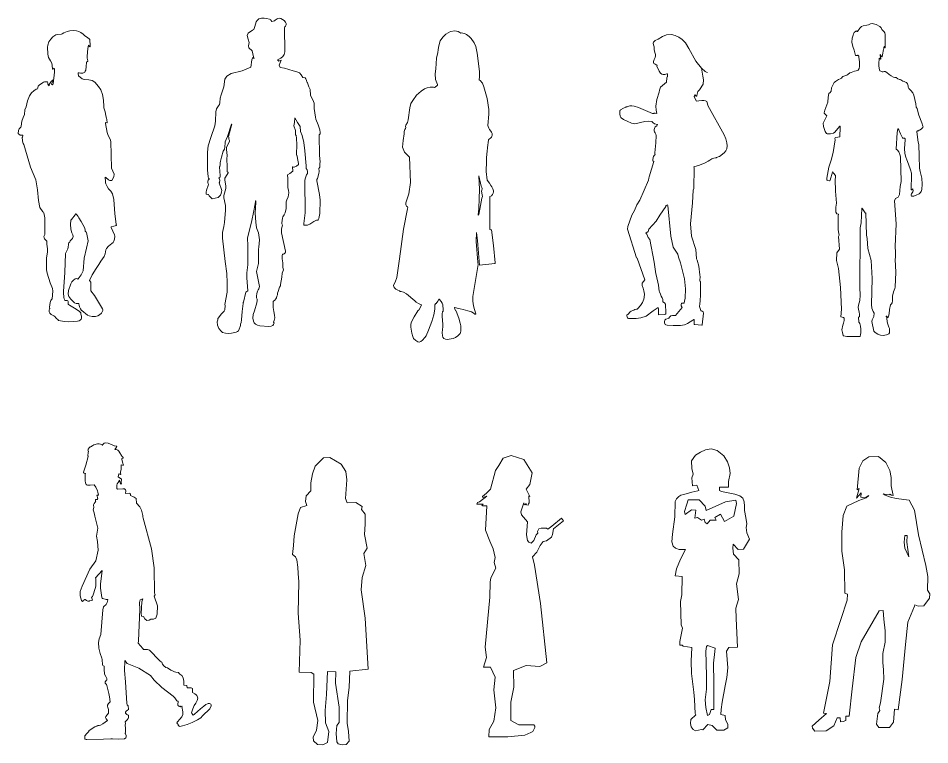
# Model space of a CAD drawing. Header units: millimetres. Extents: x -63086 to 144078, y -129912 to 13382.
# Drawn here: x -47797 to -42759, y -91039 to -87024 of the extents above; entities that cross this region are included whole.
import ezdxf

# ---------------------------------------------------------------- set-up
doc = ezdxf.new("R2010")
doc.units = ezdxf.units.MM
doc.layers.get('0').update_dxf_attribs({"lineweight": 0})
doc.layers.add('展開建具用', color=250, linetype='Continuous', lineweight=9)

# ---------------------------------------------------------------- blocks, each defined once
blk = doc.blocks.new('人物（CAD素材.com）f4c4ee97')
at = {"color": 0, "linetype": 'ByBlock', "lineweight": -2}
blk.add_lwpolyline([(-44.4, 1602.2), (-64.1, 1595.3), (-73, 1589.9), (-76.5, 1588.3), (-98.6, 1586.4), (-108.2, 1583.4), (-124.6, 1572.5), (-135.6, 1560.5), (-145.7, 1544.6), (-151.8, 1527.9), (-153.3, 1515.3), (-151.9, 1477.1), (-148.6, 1458.2), (-137.8, 1440.4), (-130.5, 1426.6), (-127.7, 1414), (-125.3, 1394.4), (-124.6, 1393.8), (-124.2, 1393.9), (-121.3, 1395.6), (-116.1, 1400.4), (-114.8, 1395.4), (-114.6, 1390.9), (-115.5, 1377), (-122.3, 1312.8), (-123.9, 1308.7), (-126.3, 1307.8), (-131, 1310.5), (-132.2, 1312.6), (-130.1, 1317.7), (-124.7, 1327.4), (-120.6, 1334.1), (-121.3, 1335.2), (-122.7, 1335.1), (-124.7, 1334.1), (-132.4, 1328.5), (-133.9, 1326.8), (-141.4, 1314.5), (-143.8, 1309), (-145.5, 1301.5), (-148.9, 1305.9), (-151.3, 1310.6), (-152.8, 1316.8), (-153.6, 1323.8), (-160.7, 1324.2), (-166.4, 1324.2), (-170.8, 1323.7), (-176.4, 1321.9), (-181.3, 1319.4), (-199.5, 1305.5), (-204.9, 1300.1), (-207.9, 1293.8), (-207.9, 1288.9), (-209.5, 1286.3), (-215.6, 1283.1), (-230, 1274.2), (-241.5, 1263.6), (-252.9, 1247.6), (-265.1, 1218.8), (-271.4, 1185.8), (-278.2, 1168.7), (-281.2, 1144), (-288.5, 1127.6), (-295.2, 1107.7), (-299.1, 1079), (-300.5, 1074.6), (-302.6, 1072.6), (-305.2, 1070.9), (-307.4, 1068.8), (-310.6, 1063.9), (-313.6, 1056.2), (-314.7, 1051.1), (-315.6, 1042.3), (-315.1, 1038.5), (-312.2, 1035), (-306.8, 1030.9), (-304.1, 1029.9), (-299.2, 1029.1), (-292, 1029), (-291, 1028.6), (-290.7, 1028), (-292.9, 1019), (-293, 1016.1), (-292, 1000), (-290, 987.6), (-288.7, 983.8), (-284.6, 977.3), (-266.6, 916), (-247.7, 852.4), (-218.7, 782.3), (-209, 727.9), (-204.2, 668.6), (-196.5, 629.5), (-180.1, 605.5), (-176.4, 604.1), (-174.3, 600.2), (-168.3, 573.1), (-169.1, 480.2), (-172.2, 474), (-173.7, 468.6), (-173.1, 462.9), (-169.8, 456.3), (-163.9, 449.4), (-158.8, 445.3), (-157.6, 443.3), (-157.2, 440), (-157.2, 426.8), (-155.7, 414.3), (-153.6, 401.9), (-154.2, 385), (-159.2, 349.2), (-159.2, 285.6), (-156.3, 267.3), (-139.6, 213.7), (-126.9, 181.9), (-124.9, 167.6), (-127.9, 124.8), (-128.4, 123.6), (-129.3, 122.8), (-130.8, 122.5), (-131.7, 121.7), (-135.5, 116.1), (-137.7, 110.4), (-138.9, 103.8), (-142.1, 78.4), (-141.1, 71.9), (-141.9, 68.9), (-143.6, 66.9), (-144.8, 63.9), (-144.3, 53.4), (-141, 45.7), (-132.8, 38.7), (-118.6, 30.7), (-113.5, 26.4), (-108.1, 19.9), (-103, 15.2), (-95.9, 10.2), (-94.6, 8.7), (-94.4, 8), (-94.3, 6.6), (-94, 5.8), (-91.1, 5.2), (-61.5, 0.4), (-38.6, -1.6), (-12, -1.2), (12, 1.2), (20.8, 3.9), (26.8, 7.3), (31.6, 11.7), (34.4, 18.2), (34.6, 28.2), (32.6, 35.4), (30.7, 40.7), (29.6, 47.3), (20.4, 57.4), (-3.7, 74.2), (-32.6, 89.6), (-38, 93.6), (-39.6, 96.3), (-39.1, 106.3), (-39.8, 110), (-42.3, 113.2), (-45.5, 115), (-51, 116.1), (-56.7, 115.4), (-57.8, 115.7), (-58.9, 116.7), (-62.2, 124.7), (-63.7, 133), (-66.3, 159.3), (-66.1, 161.4), (-64.9, 164.6), (-57.3, 271), (-55.1, 375.8), (-42.1, 401.8), (-39.1, 410.6), (-37.6, 425.2), (-36.9, 431.3), (-36.2, 433.5), (-35, 435.1), (-33.6, 435.7), (-32.7, 436.3), (-32.2, 436.9), (-31.7, 437.6), (-31.3, 438.8), (-31.2, 440.1), (-30.9, 440.8), (-27.8, 445.2), (-22.8, 450.9), (-15.1, 458.9), (-12.8, 468.5), (-14.1, 477.8), (-18.8, 490.3), (-23.3, 502), (-25.1, 512), (-26.3, 535.1), (-25, 559.6), (-24.6, 560.5), (-24, 561), (-22, 561.5), (-21.3, 561.9), (-20.5, 562.6), (-1.3, 588.3), (1.6, 594.1), (2.5, 594.5), (3.6, 593.9), (10.2, 587.2), (15.4, 580.5), (19.1, 572), (31.7, 552), (49.8, 518.6), (54.4, 506.6), (55, 498.9), (55.5, 496.3), (57.2, 495.1), (60, 494.4), (61.7, 491.8), (71.4, 444.7), (61.9, 405.8), (48.4, 349.4), (42.8, 279.1), (33, 256.7), (14.9, 234.6), (13.8, 234), (12.4, 235.1), (7.1, 236.5), (-0.1, 235.1), (-10.9, 227.9), (-18.7, 219.4), (-25.2, 207.6), (-38.3, 171.6), (-40, 151.3), (-35.6, 138.2), (-24.5, 122.7), (-5.4, 103.5), (3.9, 98.7), (17.5, 98.3), (18.9, 97.2), (21.6, 90.4), (23.9, 79.9), (25.9, 73.2), (28.8, 68.7), (34.9, 61.1), (35.3, 59.6), (66.8, 35.1), (76.6, 31.1), (93, 27.9), (110.6, 27.3), (124.4, 30.3), (134.3, 36.6), (144.3, 46), (148.9, 53.1), (151.2, 60.4), (151.9, 64.6), (150.5, 69.8), (106.8, 143.8), (86.5, 168.5), (86.5, 216.3), (77.7, 225.4), (93.5, 258.2), (114.3, 292.5), (129.3, 313.8), (141.3, 333.7), (159.3, 359.4), (165.1, 374.5), (169.4, 396.1), (171.7, 403.5), (184, 416.5), (201.2, 430.3), (208.3, 436.6), (212.8, 443.4), (216.3, 454), (218.1, 471.4), (215.6, 478.9), (198.8, 518.7), (197.7, 520.9), (197.6, 521.6), (198.3, 522.4), (199.4, 523), (213.7, 527), (228.4, 530.1), (228.4, 531.6), (227, 532.1), (226, 534), (225.7, 537.7), (218, 595.3), (212.3, 673.3), (205.3, 705.3), (195.5, 719.2), (182.8, 733.5), (176.2, 746.1), (169.5, 759.7), (166.9, 766.5), (165.9, 773.6), (164.3, 797), (168.2, 794.8), (184.1, 781.8), (191.2, 779.8), (201, 779.8), (212.4, 799.6), (213.8, 814.7), (200.4, 846.7), (196, 994.4), (192.6, 1006.9), (181.5, 1026.8), (175.4, 1043.7), (167.4, 1093.6), (166, 1099), (166.4, 1099.2), (167.1, 1099.2), (174.2, 1096.8), (174.7, 1096.8), (175.2, 1097.1), (175.4, 1097.7), (173.9, 1115.5), (172.8, 1123.9), (171.3, 1128.8), (169.1, 1138.7), (164.7, 1157.6), (157.6, 1181.4), (156.8, 1188.2), (155.8, 1222.3), (150.2, 1254.4), (140.8, 1280.2), (128.4, 1299.3), (107.6, 1323.3), (93.8, 1330.9), (74.6, 1334.7), (48.1, 1337.9), (37.2, 1341.6), (17.8, 1357.4), (16.6, 1360), (15.2, 1368.1), (15, 1374.3), (15.5, 1374.9), (20.6, 1373.9), (29.1, 1372.8), (40, 1372.4), (42.2, 1372.8), (48.4, 1375.6), (51.8, 1378.6), (55.2, 1383), (57.3, 1388.4), (60.5, 1409.2), (61.3, 1430.3), (61.9, 1432.5), (62.6, 1433.5), (67, 1436.4), (67.7, 1437.1), (68.2, 1438.1), (68.6, 1439.7), (68.1, 1448), (65.8, 1455.4), (65.4, 1457.9), (65.7, 1465.7), (67.9, 1486.2), (67.6, 1492.8), (71.7, 1519.1), (71.9, 1526.6), (78.6, 1518.8), (79.8, 1518.3), (82, 1520), (82.5, 1524.1), (82.4, 1533), (81, 1549.3), (79.5, 1557.6), (77.7, 1560.7), (67.2, 1569.6), (58.2, 1575.1), (50.6, 1580.5), (43, 1587.9), (29.7, 1596.8), (19, 1601.8), (5.9, 1605.9), (-11.2, 1607.5), (-29.6, 1605.7)], close=True, dxfattribs=at)
blk = doc.blocks.new('人物（CAD素材.com）743af6b0')
at = {"color": 0, "linetype": 'ByBlock', "lineweight": -2}
blk.add_lwpolyline([(48.1, 1697.2), (32.4, 1697.1), (18, 1693.7), (8, 1684.7), (3.2, 1677.1), (-4.2, 1651.7), (-10.3, 1634.7), (-16.8, 1630.8), (-40.7, 1614.6), (-46, 1601.7), (-40.4, 1581.6), (-34.7, 1563.6), (-39, 1543.7), (-36.3, 1533.4), (-19.5, 1516.7), (-10.5, 1484.5), (-8.4, 1475.3), (-13.4, 1479.9), (-17.6, 1475.6), (-21.2, 1466.7), (-25.8, 1427.1), (-49.1, 1416.7), (-73.9, 1406.8), (-135.3, 1392.5), (-158.1, 1376.9), (-170.6, 1361), (-175.2, 1317.2), (-190.8, 1273.7), (-195.2, 1255.8), (-198.1, 1230.1), (-199.9, 1219.9), (-204.6, 1212.7), (-215.9, 1197), (-219.7, 1180.6), (-221.2, 1127.3), (-224.9, 1103), (-248.1, 1038.6), (-262.3, 991.5), (-265.1, 957.2), (-265.8, 911.7), (-265.6, 858.5), (-262.6, 821.3), (-259.9, 812.5), (-256.5, 808.6), (-256, 807.6), (-256.3, 806.9), (-259.3, 804.7), (-261.4, 802), (-263.2, 797.7), (-264.3, 792.5), (-264.1, 788.3), (-261.4, 781.6), (-260.6, 778.5), (-261.3, 773.2), (-270.5, 747.7), (-272.8, 736.1), (-273.1, 724), (-264.2, 723.3), (-260.2, 722.2), (-257.1, 716.4), (-253.4, 711.2), (-239.5, 699.1), (-207.1, 705.8), (-204.1, 707.4), (-201.3, 712.1), (-194.8, 716.5), (-193.5, 719.2), (-191, 728.5), (-187.7, 738.1), (-186.7, 744.1), (-187.7, 751.3), (-200.6, 786.6), (-198.8, 789.1), (-198.4, 802.4), (-200.4, 811.3), (-202.5, 814), (-202, 814.5), (-199.4, 815.1), (-198.5, 815.7), (-197.6, 817.2), (-196.5, 821.4), (-196.2, 827), (-197.9, 850), (-199.5, 875.8), (-198.3, 877.8), (-196.5, 886.8), (-195.4, 897.4), (-193.7, 906.6), (-187.6, 929.4), (-178.4, 961.5), (-171.9, 973.5), (-170.9, 976), (-169.8, 982.3), (-168.6, 1012.6), (-167.4, 1014.2), (-161.6, 1027.2), (-154.3, 1043.6), (-133.1, 1112.2), (-131.6, 1112.4), (-149.6, 1044.2), (-148.6, 1039.5), (-147.1, 1029.5), (-145.9, 1025.8), (-143.8, 1022), (-143.7, 1019.8), (-144.9, 1016.6), (-155.6, 995.3), (-160.5, 983.3), (-161.3, 979.2), (-161, 972.1), (-157.2, 938), (-157.8, 932.9), (-159.3, 925.8), (-157.4, 869.8), (-156.2, 847.5), (-151.2, 846.7), (-150.9, 841.8), (-167.1, 818.7), (-169.7, 813.2), (-169.6, 802.9), (-166.2, 782.6), (-163.5, 769.7), (-163.7, 756.2), (-174.8, 717.4), (-175.4, 704.9), (-166.5, 662.9), (-165.3, 635.9), (-170.9, 567.2), (-175.8, 545.6), (-183.6, 512.6), (-182.9, 482.3), (-167.8, 352.7), (-159.1, 286.6), (-156.7, 235.5), (-157.1, 182.7), (-169.7, 114.6), (-167.5, 110.2), (-169.2, 85.8), (-172.8, 78.4), (-180.8, 70.3), (-189.4, 62.2), (-205.3, 42), (-207.9, 36.9), (-209.2, 29.5), (-211.4, 18.4), (-210.6, 1.4), (-202.9, -17.1), (-191, -32.7), (-182.7, -39.2), (-166.3, -44.1), (-151.2, -46.2), (-132.3, -44.3), (-106.8, -38), (-99, -34.6), (-94.9, -31.1), (-92, -26.3), (-83.4, -1.7), (-82.6, 6.7), (-79.9, 15.4), (-77.6, 30.5), (-74.6, 76), (-69.4, 120.4), (-69.1, 125.6), (-67.1, 128.3), (-54.3, 182.4), (-42.5, 190.4), (-48.5, 261.4), (-47.6, 290.2), (-42.7, 333.4), (-42.3, 439.6), (-44.8, 483.9), (-23.3, 570.8), (-10, 632.1), (-4.5, 661.6), (-1, 684.7), (0, 687.7), (0.6, 688), (1.5, 686.8), (1.9, 678.9), (-0.6, 648.4), (-2, 620.5), (1.2, 569.2), (5, 537.9), (9.2, 529.4), (15.7, 510.3), (21, 472.1), (18.9, 431.4), (15.6, 420.1), (16.2, 363), (15.3, 340.8), (9.8, 318.7), (5.6, 297.9), (22.3, 214.7), (17.5, 200.6), (13.9, 195.4), (10.1, 188.1), (6.8, 176.5), (5, 161.8), (5.9, 152.1), (8.3, 144.1), (9.5, 136.7), (7.7, 124.8), (-6.2, 79), (-13.9, 59.3), (-14.2, 38.4), (-10.8, 21.8), (-6.9, 13.8), (0.4, 6), (10.7, 0.4), (24.4, -3.1), (72.8, -7.1), (87, -5.5), (94.6, -1.1), (99.3, 5), (102.3, 12.1), (99.5, 17), (103.7, 26.8), (105.7, 41.1), (105, 56.7), (101.3, 76.1), (97.8, 97.9), (96.7, 113.7), (97.3, 129.3), (98.1, 131.4), (99.5, 133.1), (107.1, 139.3), (112, 145.6), (114.9, 151.7), (118.2, 160), (121, 168.2), (121.6, 171.5), (121.9, 177.9), (124.4, 186.6), (132.7, 210.7), (136.9, 218.1), (137.3, 220.6), (136.9, 225.7), (145.2, 266), (146.9, 288.6), (154.2, 306.1), (150.8, 319.3), (150.1, 345.7), (147.5, 367.6), (146.2, 378.2), (147.2, 387.2), (149.4, 390.9), (151.3, 392.2), (154, 392.9), (157.2, 394.2), (160.4, 396.5), (162.8, 399.1), (164.2, 401.7), (164.9, 403.9), (165.6, 410), (142.5, 510.6), (144.2, 533.3), (149, 552.9), (147.5, 557.4), (144.8, 561.4), (144.8, 566.8), (148.6, 592.2), (151.2, 599.1), (158.2, 610.2), (163.2, 622), (168.9, 644.8), (169.3, 681.8), (172.4, 693.4), (179.7, 710.8), (183.1, 732.4), (181.7, 747), (179.1, 760.5), (178.1, 771.2), (178.7, 793.3), (178.5, 812.1), (176.9, 831.1), (189.7, 839.2), (205.6, 851.8), (204.1, 875.3), (205.1, 875.7), (209.9, 874.3), (214, 874.6), (226.1, 880), (236.5, 888.6), (237.3, 891.4), (237.4, 894.4), (231.4, 922.5), (229.5, 934.2), (227.9, 939.6), (226.8, 940.9), (226.6, 946.2), (227.8, 998), (225.7, 1034.6), (223.7, 1049), (220.5, 1053.3), (221.6, 1058.2), (220.7, 1076), (211.8, 1102.4), (216, 1121.3), (217.3, 1146.3), (231, 1121), (246, 1099.3), (248.9, 1071.2), (257.8, 1048.1), (266.3, 1009.6), (272.4, 964.5), (279.3, 881.5), (279.7, 872), (280.6, 867.1), (285.5, 859.7), (287.2, 849.9), (287.5, 839.6), (282.4, 831), (273.4, 809.8), (272.3, 800), (273.7, 620.6), (266, 561.8), (267.2, 552.6), (286.7, 553.9), (290.7, 554.9), (299.7, 559.4), (322.6, 573.2), (337.1, 581), (337.7, 581.2), (338.2, 581.1), (340.2, 580.5), (341.5, 580.5), (344.2, 581.5), (346.8, 583.5), (348.5, 585.9), (350.1, 589.3), (355.9, 617.8), (357, 691.4), (354, 723.5), (338.2, 798.6), (338.1, 803.6), (338.8, 805.6), (343.1, 811.5), (349.4, 838.9), (350.8, 850.1), (350.8, 855), (349.9, 863), (350.2, 866.4), (354.4, 873.4), (355.1, 875.9), (355, 877.7), (354.4, 880.1), (354.4, 885), (355.9, 894.1), (357.5, 904.1), (353.5, 938), (351.8, 1052.3), (356.3, 1058.2), (357.4, 1065.5), (355, 1080.2), (345.9, 1107.5), (332.9, 1139.4), (330.5, 1149.8), (323.5, 1198.6), (323.8, 1226.9), (319.8, 1237.7), (303.8, 1272.1), (301, 1303.5), (293.7, 1318.1), (286.3, 1340.8), (286.1, 1341.1), (285.4, 1341.2), (285.2, 1341.5), (283.7, 1345.5), (281.8, 1352.9), (278.2, 1361.5), (274.5, 1367.2), (261.8, 1369.5), (251.9, 1384.6), (242.1, 1395.3), (238.6, 1397.5), (227.2, 1400.2), (207.4, 1406.1), (159.1, 1421.3), (136.4, 1424.8), (133.7, 1429), (129.8, 1437.7), (141.6, 1464.6), (129.1, 1459.9), (121.5, 1466.6), (139.7, 1476.5), (150.3, 1485.5), (158.3, 1497.1), (161.9, 1510.9), (160.4, 1645.5), (161.7, 1649.6), (165.7, 1652.7), (168.6, 1660.6), (168.7, 1667.8), (165.7, 1675.2), (157.9, 1684.1), (138.8, 1695.4), (131, 1696.8), (123.4, 1696), (118.8, 1694.3), (109.2, 1685.7), (104.8, 1682.6), (97.4, 1680.2), (89.4, 1679.1), (84.8, 1686.4), (82.4, 1691), (77.4, 1691.6), (60.9, 1695.6)], close=True, dxfattribs=at)
blk = doc.blocks.new('人物（CAD素材.com）6d6271b5')
at = {"color": 0, "linetype": 'ByBlock', "lineweight": -2}
blk.add_lwpolyline([(42.9, 1687.7), (36.8, 1691.5), (26.9, 1697.2), (9.2, 1700.7), (-15.1, 1696.5), (-41.2, 1681.7), (-57.3, 1664.8), (-71.2, 1644.5), (-78.2, 1624.8), (-81.5, 1608.8), (-82.3, 1595), (-85.7, 1581.1), (-91.5, 1549.4), (-96.2, 1490.5), (-99.5, 1461.8), (-97, 1431.4), (-87.3, 1403.6), (-87.2, 1400.5), (-88.3, 1398.6), (-99.8, 1388.4), (-103.1, 1386.8), (-105.9, 1386.8), (-109.4, 1388.5), (-114.4, 1389.4), (-126.9, 1388.1), (-144.8, 1384.7), (-159.6, 1379.9), (-177.5, 1367.5), (-202.5, 1343.9), (-223.8, 1315.7), (-233.5, 1298.3), (-240.1, 1274.4), (-249, 1208.7), (-253.2, 1193.7), (-261, 1178.3), (-262.8, 1172.2), (-262.6, 1165.8), (-264.4, 1160.9), (-267.7, 1154.5), (-270.3, 1144.5), (-271.4, 1131.2), (-277, 1093.1), (-281.1, 1057.9), (-268.7, 1029.1), (-241.7, 1001), (-235.6, 862.2), (-245.8, 798.4), (-262.5, 750.1), (-262.4, 739.1), (-258.3, 730.8), (-253.5, 726.7), (-251.6, 723.5), (-252.2, 715.8), (-274.1, 603.3), (-296.1, 440.7), (-311.8, 337), (-320.3, 310.6), (-328.6, 297.8), (-329.8, 292.1), (-326.6, 281.5), (-317.9, 272.3), (-306.5, 266.2), (-297.3, 263.4), (-294.6, 260.6), (-293.3, 259.8), (-287.6, 258.8), (-274.5, 255.2), (-259, 246.5), (-212.7, 206.9), (-204.8, 200.3), (-192.5, 193.4), (-177, 186.3), (-176.3, 185.9), (-175.9, 185.4), (-175.8, 184.7), (-176, 184.1), (-190.8, 157), (-191.9, 155.8), (-194.4, 154.3), (-195.3, 153.3), (-216.7, 118.6), (-231.3, 91.1), (-234.7, 79), (-234.2, 62.5), (-229.4, 28.5), (-223.9, 10.1), (-218.7, 0.4), (-207.3, -12), (-195.9, -19.3), (-188.1, -19.9), (-179.6, -16.7), (-169.3, -8.9), (-156.5, 4.2), (-150.4, 15), (-136.5, 45.9), (-117.7, 93.6), (-107.1, 129.5), (-101.5, 162.6), (-101.1, 174.9), (-102.2, 181), (-101.6, 186.1), (-98.6, 190.8), (-95.7, 192.6), (-94.4, 193.7), (-85.3, 205.5), (-77, 218.4), (-76.9, 216.9), (-67.3, 203.3), (-60.7, 194.7), (-59.4, 191.7), (-58.2, 185.2), (-55.4, 158.4), (-55.7, 151.3), (-58.4, 146.1), (-60.4, 136.4), (-60.2, 121.5), (-57.1, 79.6), (-57.4, 65.4), (-60, 47.2), (-60.5, 33), (-58.7, 14.7), (-56.7, 6.7), (-51.6, -0.7), (-43.5, -5), (-32.8, -6.2), (0, 0), (12.6, 4.7), (26, 14.5), (38.2, 27.2), (40.5, 33), (41.8, 40.8), (42.9, 64.9), (42.5, 66.9), (41.6, 68.7), (39.3, 83.7), (31.6, 111.8), (16.3, 151.4), (14.4, 154.2), (13.2, 155.1), (9, 163.1), (6.7, 169.2), (6.4, 171.3), (6.5, 171.6), (6.9, 171.8), (8.1, 171.7), (15.8, 168.9), (26.8, 165.5), (38, 162.7), (54.5, 159), (80.4, 152.4), (101, 146.2), (110, 141.6), (120.1, 134.9), (121.7, 134.5), (123.4, 134.5), (124.2, 135.3), (124.2, 136.6), (116.9, 160.6), (112.7, 179.9), (108.6, 205.1), (108.8, 232.4), (137.3, 409.5), (136.9, 421.2), (126.2, 535.4), (129.3, 584.9), (135, 541), (140.6, 470.5), (144.4, 405.8), (229.4, 414.5), (231.5, 415.9), (232.1, 417.1), (222.6, 513.3), (211.5, 599.6), (210.9, 600.5), (209.9, 600.9), (208.7, 600.6), (207.5, 600.5), (205, 601.2), (203.3, 602.5), (202.3, 604.6), (202.1, 607.3), (202.5, 785.2), (211.7, 788.6), (217.9, 795), (221.6, 802), (223.3, 810.5), (222.8, 815.5), (221.3, 821.2), (218.9, 827.2), (214.1, 837), (208.8, 846.1), (199.8, 858.9), (188.4, 874.4), (183, 922.8), (183.1, 979), (184.7, 1005.6), (186, 1010.8), (186, 1020), (186.9, 1032.9), (189.6, 1055.5), (194.3, 1095.4), (195.8, 1099), (198.7, 1101.6), (208, 1108.3), (211.2, 1112), (213.7, 1117), (214.9, 1123), (214.4, 1133), (212.2, 1139.7), (208.7, 1145.3), (200.8, 1154.7), (196.5, 1162), (193.3, 1170.6), (192.1, 1177.2), (197.3, 1239.6), (197.7, 1252.1), (196.9, 1265.7), (187.1, 1325.9), (169.7, 1391.2), (161, 1410.3), (149.2, 1425.7), (144.3, 1428.7), (145.8, 1445.6), (144.6, 1475.1), (133.3, 1576.5), (125.6, 1612.7), (115.1, 1634), (98.4, 1657.7), (87.4, 1669.3), (73.4, 1680.3), (62.7, 1685.7), (52.6, 1688), (46.9, 1688.2)], close=True, dxfattribs=at)
blk.add_lwpolyline([(141.9, 897.8), (144.6, 823), (144.3, 774), (141.5, 717.7), (140.3, 698.9), (138.5, 682.7), (138.9, 681.3), (139.3, 681.5), (140.7, 685.8), (149.9, 735), (158.5, 774.5), (161, 783.7), (160.9, 793.9), (157.2, 814.8), (157.5, 819.8), (160, 826.7), (160.3, 828.9), (158, 834), (154.8, 841.3), (141.9, 897.8)], dxfattribs=at)
blk = doc.blocks.new('人物（CAD素材.com）14c26d07')
at = {"color": 0, "linetype": 'ByBlock', "lineweight": -2}
blk.add_lwpolyline([(-58.1, 1554.3), (-60.8, 1552.6), (-61.5, 1546.4), (-59.3, 1536.5), (-56.9, 1526.2), (-56.5, 1517.2), (-55.4, 1508.7), (-49.8, 1488.8), (-48.8, 1483), (-49.3, 1475.5), (-51.5, 1466.2), (-55.6, 1455.4), (-60.3, 1445.2), (-60.7, 1439.4), (-57.9, 1434.6), (-51.6, 1429.7), (-41.8, 1425.3), (-40.3, 1422.2), (-41.7, 1418.3), (-28.1, 1390.6), (-20.7, 1380.9), (-13.6, 1374.8), (-5.9, 1373.1), (3.5, 1373.4), (14.3, 1376.5), (16.7, 1377.5), (17.5, 1359.9), (16.3, 1360), (13.1, 1355.1), (11.4, 1329.8), (-21.8, 1302.2), (-26.5, 1286.3), (-28, 1274.8), (-41.4, 1235.6), (-47.2, 1197.3), (-45, 1175.8), (-40.8, 1157.4), (-40.6, 1156.8), (-40.8, 1156.8), (-50, 1158.6), (-53.1, 1159.1), (-55.6, 1158.8), (-58.2, 1157.1), (-59.6, 1156.6), (-61.8, 1156.7), (-64.6, 1157.6), (-142.3, 1190.5), (-166, 1198.2), (-179.2, 1200.5), (-190.8, 1199.7), (-201.1, 1195.6), (-205.7, 1194.2), (-211.6, 1193.8), (-213.7, 1193.1), (-226.5, 1186.7), (-242.6, 1177.2), (-244.5, 1174.9), (-246, 1172), (-246.8, 1168.2), (-245.8, 1156.4), (-243.4, 1143.6), (-240.8, 1135.3), (-238.3, 1132.8), (-226.4, 1125), (-205.4, 1114.3), (-181.9, 1104.4), (-163.2, 1099.6), (-107.3, 1113.4), (-87.2, 1114.8), (-69.3, 1114), (-67.5, 1112.6), (-66.6, 1110.7), (-63.9, 1107.7), (-54.6, 1100.7), (-38.2, 1095.9), (-38.3, 1095.7), (-38.4, 1095.7), (-38.9, 1095.6), (-39.4, 1095.2), (-40, 1094.3), (-40.3, 1093.2), (-40.6, 1090.1), (-51.4, 1084.6), (-54.9, 1075.2), (-56.2, 1068.9), (-56, 1062.1), (-54.6, 1056.6), (-51.4, 1050), (-47.3, 1042.4), (-46, 1035.1), (-46.4, 996.1), (-52.2, 939.2), (-52, 934.6), (-50.5, 929.6), (-50.8, 928.4), (-54.2, 927.5), (-56.7, 925), (-59.4, 919.6), (-61.1, 914.4), (-64.5, 900.6), (-64.4, 898.2), (-63.3, 896.4), (-57.4, 892.5), (-57.3, 891.8), (-83.9, 807.1), (-84.8, 799.7), (-87.5, 789.2), (-135.3, 678), (-152.8, 652.3), (-165.2, 621.5), (-180.5, 596), (-202.5, 533.6), (-203.5, 518.2), (-153.6, 360.6), (-150.9, 357.5), (-107.1, 238.9), (-123, 220.5), (-123.3, 206.6), (-116.7, 191.9), (-113.7, 177.6), (-109.9, 158.1), (-109.8, 154.1), (-111.8, 148.5), (-112.4, 140.1), (-113.2, 132), (-121.3, 112), (-130.9, 95.8), (-146.1, 79), (-149.9, 76.4), (-154, 75.2), (-162.2, 73.9), (-169.3, 71.3), (-173.8, 68.5), (-182.5, 65.5), (-189.4, 61.7), (-193.3, 58.2), (-193.6, 57.5), (-193.8, 55.9), (-194.2, 54.9), (-194.6, 54.3), (-202.1, 47), (-206.1, 44.7), (-206.5, 43.8), (-206.7, 39.7), (-205.6, 33), (-203.5, 28.1), (-201.5, 26.2), (-198.5, 24.9), (-193.1, 24), (-154.9, 25), (-129.6, 28.9), (-100.8, 37.3), (-62.5, 66.2), (-34.3, 85.1), (-32.7, 78.2), (-32.6, 44.5), (2.6, 46.4), (5.6, 47.7), (7.9, 51), (9.1, 56.5), (6.3, 104.2), (1.3, 111.7), (-7.5, 115.7), (-8.2, 118.6), (-8.7, 130.3), (-12.5, 138.4), (-18, 147.5), (-22, 159.4), (-26.3, 171.2), (-29.2, 175.4), (-32.6, 208.8), (-45.4, 265.6), (-47.4, 270.9), (-55.7, 335.8), (-79.8, 461.5), (-88.7, 472.1), (-95.9, 490.2), (-101.5, 496.8), (-89.9, 504.6), (-86.5, 517.6), (-66.3, 539.9), (-45.7, 561.6), (-24.9, 595.8), (8.6, 643.7), (9.1, 645.3), (8.8, 646.9), (9.5, 648.7), (12.9, 651.2), (16.8, 652.4), (18.1, 651.8), (19.3, 648.7), (36.7, 478.9), (48.1, 417.8), (74.2, 379.7), (78.9, 363.3), (89.8, 331.6), (107, 258.7), (111.7, 244.1), (117.7, 188.1), (115.3, 136.9), (112, 119.9), (108.7, 111.7), (107.8, 109.7), (104, 109.4), (97.4, 109.4), (94.4, 107.2), (92.4, 102.3), (93.3, 94.2), (99, 85), (62.1, 40.4), (44.5, 41.7), (35.5, 38.9), (27.8, 32), (25.4, 26.8), (21.4, 24.6), (9.1, 20), (2.9, 14.3), (0.1, 8), (0, 0), (4, -7.9), (7.7, -10.8), (15.7, -13.1), (49.6, -14.8), (90.2, -14.1), (112.1, -11.1), (127.1, -4.1), (157.8, 15.9), (163.8, 19), (165.1, 18.6), (165.5, 17.3), (165.4, -7.1), (167.3, -8.6), (207.4, -12.7), (209.9, -9.9), (216, 53.8), (214, 61.8), (208.8, 65), (202.9, 66.5), (201.1, 69), (194.3, 91.3), (194.3, 94), (195.1, 95.9), (195.7, 100.1), (197.1, 128.3), (199, 149.5), (199.2, 228.9), (198.9, 229.8), (198.1, 230.4), (197.4, 230.5), (196.9, 230.9), (196.6, 236.3), (197.4, 254.9), (196.7, 266.1), (189.9, 313.6), (181.4, 347), (178.2, 354.3), (177.3, 355.1), (177.1, 356), (174.6, 406.5), (151, 479), (144.5, 547.4), (155.6, 662.8), (159.1, 734.4), (163.9, 743.1), (164.2, 856.8), (163.6, 862.9), (194.4, 871.7), (225.5, 884.7), (242.1, 893.2), (250.9, 899.4), (262.5, 906.1), (273.3, 910.3), (282.9, 911.6), (286.2, 912.2), (287.1, 912.7), (287.4, 913.6), (289.5, 914.8), (297.9, 917.2), (305.1, 920.4), (331.1, 940.5), (339.7, 951.1), (345, 963), (346.8, 978.6), (345.1, 995.9), (339.2, 1018.3), (331.3, 1038.9), (241.3, 1200.8), (237.1, 1218.1), (234.4, 1223.7), (227.9, 1226.8), (218.8, 1228.7), (207.3, 1229.5), (191.4, 1227.7), (179.5, 1225.8), (175.9, 1227.2), (165, 1250.7), (170.2, 1260.6), (175.8, 1253.8), (178.3, 1252.5), (179.4, 1253.6), (179.9, 1257.1), (184.2, 1279), (194.4, 1288.6), (214.3, 1320.2), (216.9, 1342.9), (212, 1363.3), (205.8, 1407.5), (173.2, 1447), (135.9, 1517.1), (117.6, 1547.5), (98.9, 1567.4), (81, 1580.1), (60.3, 1588.5), (39.2, 1593.7), (12.4, 1592.5), (-10.8, 1583.6), (-34.9, 1568.7), (-51, 1560.8)], close=True, dxfattribs=at)
blk.add_lwpolyline([(205.8, 1407.5), (225.7, 1389.2), (232.8, 1385.7), (237.9, 1383.7)], dxfattribs=at)
blk = doc.blocks.new('人物（CAD素材.com）b579d35b')
at = {"color": 0, "linetype": 'ByBlock', "lineweight": -2}
blk.add_lwpolyline([(-21.6, 1639.4), (-22.6, 1641.2), (-26.9, 1639.9), (-36.7, 1631.4), (-40.6, 1624.6), (-41.8, 1617.9), (-44.4, 1611.4), (-48.2, 1600), (-48.8, 1579), (-44.1, 1554.2), (-36.6, 1534.2), (-32.5, 1519.3), (-29.7, 1503.9), (-19.5, 1504.1), (-17.9, 1504.5), (-17.2, 1505.4), (-17.3, 1506.6), (-17.4, 1507.1), (-17.4, 1507.3), (-17.3, 1507.5), (-17.3, 1507.6), (-17.2, 1507.7), (-17.1, 1507.7), (-17, 1507.7), (-16.9, 1507.7), (-16.1, 1507.1), (-11.2, 1501), (-10.1, 1498.6), (-10.1, 1498.2), (-10.1, 1497.8), (-10.4, 1496.5), (-10.3, 1495.8), (-6.6, 1469.4), (-6.9, 1444.7), (-9.3, 1433.4), (-15, 1423.2), (-19, 1421.2), (-26.2, 1420.2), (-35.4, 1417.6), (-53.9, 1410.1), (-60.9, 1408.3), (-72.7, 1399.3), (-76.7, 1396.3), (-83.6, 1393.8), (-88.8, 1392.8), (-93.5, 1391.1), (-99.2, 1388), (-103.6, 1384.6), (-104.8, 1382.7), (-105.2, 1380.7), (-107.2, 1379.1), (-115, 1375.6), (-122.9, 1372.2), (-129, 1368.8), (-139.2, 1361.7), (-147.1, 1355.9), (-149.9, 1351.6), (-152.4, 1344.9), (-159, 1334), (-161.5, 1326.5), (-164.8, 1306.8), (-169.7, 1301.2), (-177.5, 1294.7), (-179.9, 1275), (-183.1, 1246), (-199.2, 1203.2), (-202.3, 1188.2), (-201.9, 1185.8), (-200.7, 1183.6), (-196, 1178.8), (-188.2, 1171.4), (-207.3, 1130.9), (-205.9, 1113.2), (-196.5, 1084.6), (-190.1, 1074.5), (-186, 1071.4), (-168.3, 1071.6), (-151, 1075.3), (-143.2, 1081.1), (-118.7, 1112.9), (-117.4, 1113.8), (-116.5, 1114.2), (-115.8, 1114.1), (-115.2, 1113.8), (-114.7, 1113.2), (-113.9, 1108), (-115.7, 1056.1), (-116.3, 1055.5), (-138.2, 1051.5), (-141.7, 1049.7), (-143, 1046.3), (-142.6, 1039.5), (-153.2, 969.1), (-163.7, 927.1), (-175.9, 888.2), (-188.3, 826.1), (-188.2, 816.7), (-186.8, 815), (-182.2, 813.1), (-173.9, 811.7), (-171.8, 812.3), (-169.9, 815.6), (-155.9, 860.4), (-155, 861.6), (-151.5, 854.7), (-140.6, 840.8), (-139.5, 837.8), (-140.1, 832.2), (-141.9, 818.5), (-140.2, 754.4), (-134.5, 688.8), (-138.4, 667.3), (-137.3, 638.5), (-132.3, 630.2), (-123.3, 627.4), (-125, 618.7), (-126, 565.3), (-124.9, 540.4), (-121.4, 520.9), (-119.4, 512.2), (-122.7, 505.2), (-118.5, 434), (-132.1, 413.8), (-134.3, 371.8), (-123.7, 327.7), (-112.2, 221.8), (-107.3, 101.9), (-110.6, 60.6), (-94.9, 56.1), (-92.3, 53.7), (-92.3, 40.1), (-95.3, 25), (-100.1, 13.9), (-104.5, -11.1), (-102.1, -25.7), (-97.6, -42.3), (-96.5, -43.9), (-78, -47.9), (-65.8, -49.2), (-3, -48.3), (-0.9, -37.8), (0.7, -27.6), (0.9, -8.3), (-0.9, 8.3), (-5.1, 24.1), (-9.2, 28.4), (-10.6, 31.6), (-12.1, 57.7), (-11.7, 58.8), (-11, 59.5), (-9.6, 59.8), (-8.3, 60.6), (-7.8, 61.8), (-7.8, 74.7), (-9.4, 86.3), (-13.4, 102), (-14.4, 111.6), (-12.5, 125.3), (-5.6, 150.5), (-2.8, 180), (-4.1, 196.8), (-5.1, 205), (-4.2, 553.1), (1.6, 579.9), (6.5, 661.7), (6.8, 661.4), (9.4, 657.7), (24.1, 635.5), (26.5, 634.1), (28.6, 634.8), (32.3, 512.5), (35.6, 493.6), (39.6, 438.5), (57.2, 371.9), (62.7, 271.6), (59.8, 128.6), (61.2, 107.4), (67.6, 89.7), (74.2, 81.5), (71.9, 61.6), (61.8, 43.5), (60.9, 34.3), (72.7, -18.2), (75.4, -23.5), (77.6, -24.1), (84.2, -30.7), (94.8, -36), (109.5, -40.3), (123.9, -42.6), (142.7, -39.8), (155.3, -33.7), (158.2, -27.4), (157.8, -5), (155.5, 4.1), (147.6, 24.5), (145.7, 34.2), (144.6, 51.7), (143.4, 58.3), (141.6, 59.8), (140.3, 62.7), (140.4, 64), (142.2, 63.8), (145, 60.4), (145.9, 57.3), (147.4, 56.3), (149.8, 56.8), (151.5, 58.8), (153.6, 64.3), (156, 76), (158.3, 101.1), (164.2, 127.3), (170.1, 132.6), (172.4, 137), (174.5, 147.9), (175.4, 174.5), (180.6, 198.3), (188.9, 217.2), (190.3, 223.7), (193.2, 307.7), (189.5, 377.2), (191.2, 390), (192.1, 400.1), (190.8, 418), (189.8, 449.1), (194.8, 575.1), (186.4, 701.1), (191.8, 714.3), (206.7, 720.9), (213.8, 737.4), (217.8, 780.2), (222.6, 808.8), (218.7, 945), (215.6, 957.7), (209.5, 972.4), (203.2, 981.7), (195.6, 986.3), (201.1, 1078.4), (204.5, 1099.1), (206.7, 1098.8), (210, 1094.5), (219.4, 1072.6), (230, 1050.4), (231.2, 1049.2), (233.1, 1048.4), (241.4, 1047.4), (243.6, 1046), (244.4, 1044.1), (244.7, 1039.4), (241.8, 990.4), (243.5, 962.6), (249.1, 942.1), (255, 928.6), (263.2, 903.4), (275.5, 872.9), (279.4, 854.9), (280.3, 839.2), (277.8, 768.8), (278.2, 764.8), (279.8, 763), (282.8, 763.1), (284.7, 764.1), (285.9, 765.1), (287.3, 767.4), (287.6, 767.6), (287.9, 767.4), (288.2, 767), (288.8, 756.6), (287.9, 751.3), (284.4, 746.2), (279.7, 739.7), (277.5, 735), (277.5, 731.4), (279.5, 728.1), (282.4, 726.6), (287.2, 726.5), (293.4, 727.7), (306.7, 732.8), (322.3, 740.9), (325.9, 743.8), (329.6, 748.1), (333.1, 753.9), (336.8, 763.7), (339.5, 794.2), (338.1, 826.2), (328.3, 864.2), (324.3, 882.5), (322.3, 948), (320.6, 1012.2), (316.8, 1026), (309.8, 1082.2), (310, 1085.2), (310.9, 1086.9), (312.2, 1087.8), (316.7, 1088.4), (319.4, 1089.3), (323.1, 1091.3), (328.1, 1094.7), (334.6, 1099.6), (342.2, 1106.7), (343.7, 1110.1), (343.4, 1114.5), (336.5, 1132.2), (319.8, 1175.1), (317.8, 1187.7), (310.8, 1211.1), (306.6, 1218.8), (303.2, 1237.9), (293.8, 1285.3), (288.2, 1298.9), (277.2, 1312), (265.7, 1322.7), (263.1, 1326.3), (262.1, 1330.5), (261.9, 1335.7), (260.3, 1343.7), (257.9, 1348.9), (252.5, 1355.3), (247.7, 1358.2), (239.1, 1360.7), (231.4, 1363.6), (227, 1366), (221.5, 1369.4), (217.3, 1371.3), (214.1, 1371.8), (205.1, 1376.6), (194.8, 1382.8), (188.4, 1383.5), (180.9, 1384.5), (167.9, 1392.6), (156, 1400.1), (143.2, 1410.6), (134.5, 1416.4), (128.8, 1416.6), (123, 1415), (118.1, 1415.1), (107.2, 1419.7), (105.7, 1420.8), (103.7, 1423.5), (102.8, 1426.4), (98.9, 1445.2), (99, 1459.2), (102.2, 1487.9), (103.1, 1489.8), (105.3, 1488.5), (109, 1485.1), (110.5, 1486.2), (110.5, 1487.2), (108.1, 1494.7), (107.3, 1502.4), (107.4, 1510), (112.4, 1500.9), (115.1, 1497.8), (116.1, 1497.4), (117, 1497.8), (117.6, 1499.1), (119.8, 1508), (125.9, 1537.1), (126.5, 1542.1), (127.5, 1550), (129.1, 1554), (129.5, 1554.3), (130, 1553.9), (132.3, 1548.1), (132.9, 1547.7), (133.4, 1547.9), (133.9, 1548.7), (134.3, 1549.9), (134.6, 1552), (135.3, 1620.9), (132.9, 1629.7), (128.5, 1636.2), (123.2, 1641.4), (116.6, 1648.5), (112.9, 1657), (104.3, 1665.6), (85.7, 1675.9), (62.8, 1681.2), (53.5, 1679.5), (43.2, 1674.1), (33.4, 1672.2), (13.5, 1669.5), (3.9, 1665.5), (-5.7, 1656.5), (-18.1, 1638.3), (-19.6, 1637.6), (-21.1, 1637.6)], close=True, dxfattribs=at)
blk = doc.blocks.new('人物（CAD素材.com）c017e391')
at = {"color": 0, "linetype": 'ByBlock', "lineweight": -2}
blk.add_lwpolyline([(-105.4, 1623.9), (-105.6, 1625.3), (-107.5, 1626.6), (-114.9, 1630.2), (-122.2, 1632), (-131.4, 1632), (-138.9, 1629.8), (-143.1, 1627.4), (-151.7, 1625.8), (-158.4, 1622.8), (-160.9, 1621.1), (-164.6, 1616.3), (-168.7, 1615.8), (-171.7, 1614.7), (-175, 1612.5), (-179.1, 1608.1), (-181.9, 1604.4), (-183.1, 1601.9), (-184.4, 1597.3), (-184.5, 1593), (-184, 1592), (-183.3, 1591.7), (-182.6, 1591.6), (-182.1, 1590.7), (-182.7, 1582.2), (-185.6, 1567.3), (-185.6, 1565.7), (-185.2, 1564.3), (-184.4, 1563.4), (-184, 1562.8), (-184, 1561.4), (-196, 1513.7), (-208.9, 1475), (-208.8, 1472.7), (-208.2, 1471.2), (-206.8, 1469.8), (-202.2, 1468), (-198.5, 1467.2), (-199.8, 1462.5), (-200.3, 1461.6), (-200.9, 1453.1), (-199.5, 1427.3), (-198, 1415.7), (-194.5, 1406.7), (-192.2, 1404.6), (-188.1, 1403.6), (-172.2, 1403.4), (-150.3, 1404.1), (-141.2, 1391.3), (-132.3, 1371.6), (-129.4, 1365), (-126.3, 1347), (-135.7, 1346.9), (-129.4, 1329.8), (-131.1, 1328.6), (-132.4, 1325.5), (-133.8, 1324.6), (-140.5, 1323.5), (-142.7, 1321.5), (-143.4, 1318.5), (-142.8, 1315.7), (-142.2, 1314.8), (-141.4, 1314.5), (-141.2, 1314.2), (-145.1, 1308.6), (-150.9, 1301.8), (-152.8, 1297.8), (-153.3, 1293.5), (-151.7, 1279.4), (-156.5, 1266.7), (-151, 1250.5), (-146.4, 1230.9), (-129.7, 1165.8), (-137.6, 1121.4), (-132.2, 1091.9), (-128.6, 1043.9), (-140.6, 983.9), (-174.5, 939), (-216.9, 845.4), (-228.3, 815.1), (-227.5, 791.4), (-220.9, 765), (-215.8, 759.4), (-211.8, 764.2), (-208.7, 766.8), (-208.1, 766.9), (-202, 770.8), (-199.6, 770.4), (-192.4, 765.6), (-186.2, 762.7), (-182.5, 761.9), (-179.2, 761.9), (-177.6, 762.2), (-176.3, 762.8), (-174, 764.4), (-167.8, 765.9), (-159.2, 766.8), (-165.5, 783.4), (-162.1, 785), (-159.6, 787.7), (-158.2, 791.1), (-142.4, 837.7), (-140.9, 847.5), (-140.3, 885.9), (-142.2, 891.4), (-106.9, 930.8), (-106.2, 930.9), (-106.1, 929.2), (-114.8, 856.9), (-115.8, 833), (-107.7, 782.3), (-106.2, 779.1), (-104, 777.4), (-96.8, 774.6), (-90.3, 772.8), (-83.7, 771.9), (-76.4, 771.7), (-74.9, 771.2), (-74.3, 770.3), (-74.4, 769.4), (-78.4, 755.1), (-81.4, 747.1), (-83.7, 743.4), (-86.9, 740.1), (-94, 735.7), (-98.1, 730), (-101.6, 714.4), (-113.3, 578), (-122.7, 553.2), (-127.2, 532.9), (-124.3, 501.8), (-117.6, 471.7), (-108.8, 447.3), (-106.6, 438.5), (-104.7, 410.8), (-102.7, 405.9), (-98.8, 404.9), (-95, 402.4), (-94.3, 398.4), (-95.1, 380.3), (-94.1, 363.5), (-92.9, 358.7), (-86.7, 345.4), (-81.2, 334.1), (-80.4, 331.7), (-80.1, 329.1), (-80.5, 325.3), (-84.8, 322.8), (-88.6, 318.3), (-89.8, 315.4), (-90, 311.7), (-88.8, 308.8), (-82.8, 301.5), (-80.1, 296.2), (-68.7, 251.1), (-65.3, 233.4), (-62.4, 205.4), (-71.9, 195.5), (-76.5, 187), (-77.5, 181.2), (-75.5, 174.6), (-71.4, 163.8), (-70.5, 142.1), (-85.1, 125.2), (-88.3, 120.7), (-88.6, 118.5), (-84.1, 111.1), (-77.4, 102.6), (-102.4, 84.1), (-115.6, 77.1), (-122.8, 74.8), (-129.5, 74.2), (-133.4, 73.3), (-135.3, 71.7), (-141, 69.7), (-146, 67.2), (-178.5, 47.5), (-179.7, 45.8), (-180.8, 41.9), (-186.8, 34.5), (-196.1, 24.9), (-196.3, 23.7), (-201.1, 17.5), (-202.9, 10.8), (-202.7, 4.7), (-201.7, 0.8), (-199.5, -1.8), (-194.3, -3.5), (-190.5, -3.6), (-98.8, -1.8), (-58, 1.1), (-49.4, 0.7), (-17.9, -1.3), (17.9, 1.3), (23.9, 5.6), (26, 10.8), (25.8, 18.7), (22.8, 29.1), (21.5, 30.8), (23, 40.3), (21.9, 59.6), (21.2, 76.1), (21.9, 85.4), (20.4, 94), (31.7, 105), (37.2, 112.8), (39.2, 118.1), (39.9, 125.2), (39, 129.7), (37.4, 131.7), (29.8, 135.8), (26, 138.9), (23, 143.6), (22.1, 147.7), (22.2, 149), (26, 153.1), (34.6, 159.1), (38.6, 162.5), (39.6, 165.1), (37.8, 182.4), (31.4, 189.5), (29.9, 195.5), (22.6, 316.4), (16.7, 379.1), (18.2, 433.9), (32.7, 417.6), (96.6, 390.9), (161.1, 350.3), (180.6, 325.5), (224.1, 284.1), (285.8, 237.6), (296, 227.6), (306.8, 210.1), (312.2, 208.8), (314.5, 207.2), (311.7, 189.8), (311.9, 186.4), (313.2, 184.3), (316.2, 181.9), (319, 180.8), (321.8, 180.3), (325.2, 180.7), (326, 180.4), (326.7, 178.6), (328.1, 178), (335.8, 181.2), (334.9, 178.9), (340.1, 149.4), (339.9, 135), (334.3, 122.6), (323.1, 109), (309.9, 95.3), (307.4, 89.5), (309.3, 84.1), (313, 81.7), (314, 79), (313.2, 77.1), (319.8, 70.4), (323.4, 69.5), (337.5, 72.4), (362.8, 79.8), (391.5, 90.8), (421.5, 106.2), (438.3, 117.5), (448.2, 127.4), (489.7, 167.2), (496.5, 183), (496, 189), (493.9, 192.9), (490.9, 195.1), (487.1, 196.3), (480.3, 196.1), (476.2, 195), (466.4, 190), (455.1, 181), (437.4, 167.2), (404.3, 136.8), (397.5, 132), (388.5, 141.1), (387.3, 144.7), (389.6, 149.3), (394.2, 167.4), (401.6, 185.3), (410.9, 197.9), (419.1, 212.3), (421.8, 226), (419.8, 237.5), (417.1, 241.2), (412.8, 245), (405.4, 250.1), (394, 256.9), (393.8, 274.1), (393.2, 276.7), (392.2, 278.3), (386.6, 282.1), (383, 283.4), (378.9, 283.7), (362.8, 282.3), (361.8, 296.5), (346.1, 297.6), (345.7, 320.1), (342, 337.3), (333.3, 350.1), (322.4, 357.6), (319.6, 362.7), (315.7, 368.3), (301.6, 369.9), (294.1, 371.1), (278, 379.2), (274.2, 380.5), (254.2, 393.9), (246.4, 395.4), (235.2, 403.7), (226.4, 413.8), (222.8, 424.2), (219.6, 427.3), (213.9, 429.3), (210.6, 433.9), (155.1, 490.4), (143.9, 494.1), (132.2, 495.4), (122.4, 495.3), (117.9, 500.4), (93.1, 529), (94.8, 541.9), (102.2, 715), (99.3, 753.8), (104.6, 769.4), (117.9, 774.3), (112.5, 757.5), (110.2, 693.3), (112, 679.8), (123, 676.2), (128.8, 663.7), (140.3, 655.4), (152.7, 656.2), (162.3, 662.8), (178.1, 661.8), (190.2, 667.7), (198.6, 689.4), (199, 736.5), (180.7, 788.8), (186.8, 796.5), (185.7, 802.2), (183.6, 805.7), (180.5, 945.3), (166.5, 1051.1), (120.2, 1220.9), (117.7, 1227.5), (118.6, 1235), (112.1, 1265), (101.2, 1283.8), (83.3, 1302.7), (81.5, 1329.5), (71.2, 1336.4), (62.6, 1340.1), (53.9, 1343.3), (51.2, 1346.1), (50.4, 1352.4), (49.2, 1356), (47.3, 1359.6), (23.7, 1357.6), (23.9, 1372.3), (23, 1377.4), (16.9, 1383.5), (7.7, 1383.3), (-20.8, 1380.7), (-22.1, 1380.8), (-23.2, 1381.3), (-23.9, 1382), (-25, 1384.8), (-25.5, 1389.7), (-25.6, 1403.9), (-22.4, 1411.2), (-18, 1416.9), (-14.7, 1422.9), (-11.7, 1429.3), (-10.8, 1429.9), (-10.1, 1429.9), (-9.5, 1428.4), (-9, 1423.7), (-6.1, 1415.7), (-3.1, 1409.7), (-2.3, 1408.9), (-1.2, 1408.6), (-0.6, 1409.1), (-0.2, 1411.5), (-0.7, 1420.5), (1, 1435.9), (-18.3, 1449.4), (-14.7, 1465), (-13.9, 1466.1), (-12.3, 1465.8), (-5.7, 1461.3), (-4, 1461.3), (-2.7, 1462.4), (-2.6, 1463.6), (-4.7, 1469), (-4.3, 1474.5), (-1.7, 1490.7), (-1.9, 1515.1), (5.9, 1513.1), (9.6, 1513), (11.5, 1515.2), (8.2, 1522.9), (2.4, 1547.2), (2.2, 1549.8), (9.7, 1552.5), (10.3, 1553.9), (9.8, 1555.6), (3.1, 1562.6), (-0.2, 1567.8), (-7.8, 1582.2), (-13.8, 1590.9), (-18.7, 1595.6), (-23.2, 1598.3), (-28.2, 1599.8), (-36.1, 1599.9), (-26.9, 1612.9), (-26.1, 1614.5), (-25.8, 1616.2), (-26.1, 1617.7), (-27, 1618.7), (-28.3, 1619.3), (-37.1, 1620.1), (-39.9, 1620.7), (-51, 1625.4), (-73.9, 1635.9), (-86, 1637.9), (-95.7, 1634.4), (-100.9, 1629.6), (-103.5, 1626), (-103.1, 1623.8)], close=True, dxfattribs=at)
blk = doc.blocks.new('人物（CAD素材.com）42d7acc5')
at = {"color": 0, "linetype": 'ByBlock', "lineweight": -2}
blk.add_lwpolyline([(139.7, 1301.6), (103.7, 1323.4), (56.4, 1322.1), (47.8, 1345.7), (55.4, 1449.5), (48.4, 1494.2), (23.6, 1535.9), (-40.1, 1571.7), (-74.9, 1570.7), (-120.6, 1525), (-134.6, 1481.3), (-143.5, 1431.6), (-143.5, 1387.9), (-169.4, 1360), (-173.4, 1328.2), (-166.4, 1307.4), (-201.6, 1295.6), (-215.1, 1261.7), (-235.7, 1139.9), (-239.7, 1086.3), (-245.6, 1035.6), (-228.7, 1022.6), (-220.8, 1006.7), (-217, 965.9), (-213.4, 930.9), (-210, 884.5), (-214.8, 711), (-203.6, 562.9), (-208.4, 386.3), (-143.1, 384.5), (-127.1, 375.1), (-129.1, 219.7), (-105.1, 118), (-112.1, 65.2), (-131.5, 26.8), (-130.1, 5.4), (-107.1, -13.8), (-77.2, -15.5), (-51.3, -2.6), (-44.3, 57.2), (-63.2, 106.1), (-65.2, 173.8), (-57.2, 261.5), (-52.3, 389.1), (-5.5, 387.2), (-7.9, 325.5), (11.6, 191.8), (12.6, 108.1), (-0.4, 90.1), (-4.4, 46.3), (0, 0), (6.6, -10.5), (28.8, -15.6), (51.5, -13.5), (67.8, 4), (64.7, 57.1), (57.1, 104.7), (58.4, 228.6), (68.4, 300.4), (71.4, 391.1), (173.1, 403), (155.7, 684.8), (133.3, 841.3), (139.5, 908.6), (160.2, 975.3), (151.5, 1019), (148.4, 1042.2), (166.5, 1070.9), (153, 1146.3), (156, 1203.2), (156, 1258.2), (136, 1285.1)], close=True, dxfattribs=at)
blk = doc.blocks.new('人物（CAD素材.com）8f9ea9f5')
at = {"color": 0, "linetype": 'ByBlock', "lineweight": -2}
blk.add_lwpolyline([(-123.9, 82.7), (-149.4, 36.2), (-151.9, -3.9), (-46.2, -3.9), (46.2, 3.9), (80, 19), (91.2, 24.7), (101.6, 46.4), (102.4, 54.6), (97.2, 62.3), (14.3, 61.6), (-30.3, 85.8), (-30.6, 186.4), (-13.3, 269.9), (-16.4, 362.6), (54, 389.1), (129.4, 384), (168.1, 405.4), (134.3, 732.8), (100.8, 944.1), (88.6, 990), (113.1, 1016.5), (132.5, 1052.2), (148.8, 1075.7), (167.5, 1079.6), (193.8, 1098.2), (199.8, 1114.4), (205.9, 1145), (259.8, 1190.1), (248.8, 1203.3), (196.2, 1159.3), (174.4, 1143.7), (167.1, 1148.4), (136.9, 1149.4), (124.8, 1145.7), (117.3, 1130.7), (119, 1121), (109.2, 1111.8), (96.1, 1080.9), (82.8, 1065.5), (69.1, 1071.1), (61.6, 1080.9), (55.6, 1111.3), (61.1, 1184.7), (29.1, 1222.3), (24.9, 1238.4), (42.2, 1288.8), (43, 1281.2), (48.2, 1278.7), (54.7, 1284.5), (55.8, 1277.4), (64.8, 1276), (66.7, 1282.9), (70.3, 1288.6), (69.2, 1326.8), (75.4, 1324.7), (55, 1364.8), (74.1, 1390.4), (87.8, 1453.9), (41.1, 1528.7), (-28.6, 1549.8), (-73.6, 1535.8), (-97, 1495.5), (-114.4, 1467.2), (-142.3, 1365.2), (-164.7, 1341.5), (-186.9, 1323), (-185.2, 1317.6), (-162.2, 1326.2), (-203.2, 1294.3), (-215.3, 1289.9), (-217.8, 1280.9), (-183.8, 1282.1), (-190.5, 1273.8), (-186.2, 1271.7), (-162.8, 1273.2), (-170.3, 1137.4), (-146.7, 1077), (-128.3, 1034.1), (-116.5, 986.1), (-123.2, 958.7), (-113.2, 927.6), (-140.6, 873.7), (-144.3, 850.7), (-145.7, 768.2), (-173.1, 490.6), (-165.4, 434.1), (-182.3, 379.9), (-141.9, 381.3), (-117.4, 325.7), (-123.9, 255.3), (-112.5, 155.5)], close=True, dxfattribs=at)
blk = doc.blocks.new('人物（CAD素材.com）59af2fe9')
at = {"color": 0, "linetype": 'ByBlock', "lineweight": -2}
for points in [[(2.3, 1324.4), (-8.4, 1353.4), (-33.5, 1350.6), (-36.5, 1394.9), (-28.5, 1414.3), (-37.1, 1445.5), (-38.4, 1487.8), (-16.8, 1520), (11.9, 1537), (39.2, 1549.8), (71.2, 1554.1), (104.4, 1546), (140.3, 1515.9), (160.6, 1482.8), (172.3, 1449), (174.7, 1417.5), (166.7, 1374.3), (165.4, 1342.4), (128.5, 1343.2), (116.4, 1342.6), (116.8, 1324.7), (127.1, 1318.5), (201.9, 1303.4), (229.1, 1295.1), (245.1, 1282.9), (253.1, 1261.5), (254.7, 1238.2), (255.1, 1214.6), (261.2, 1175.4), (268.2, 1139.3), (264.2, 1119.2), (268.2, 1091.1), (282.3, 1055.9), (250.1, 999.3), (219.9, 998.3), (191.8, 1028.4), (190.8, 1006.3), (194.8, 973.2), (223, 941), (225, 863.7), (211, 809), (220.7, 722.2), (206.2, 673.9), (209.4, 617.7), (215.9, 458.5), (167.8, 456.6), (155.7, 437), (162.7, 343.4), (157.8, 290.8), (147.6, 244.8), (130.4, 155.3), (125.2, 113.4), (124.4, 86.7), (147, 81.6), (150.6, 57.2), (162.7, 32.4), (162.7, 12.3), (140.6, -1.2), (101.3, -0.8), (76.1, 26.4), (51.9, 30.4), (24.7, 2.2), (16.6, 3.8), (-16.6, -3.8), (-29.8, 2.5), (-40.8, 17.3), (-44.2, 35.7), (-42.7, 59.1), (-14.8, 84), (-17.6, 91.8), (-22.4, 169.7), (-25.8, 209.5), (-33.3, 268.4), (-38.6, 312.9), (-39.4, 381.9), (-36.7, 457.2), (-84.9, 464.6), (-89.6, 469.5), (-102.2, 469.3), (-102.4, 489.8), (-87.7, 563.6), (-95.5, 581.7), (-98.8, 710.7), (-92.3, 748.3), (-89.7, 849.8), (-128, 852.3), (-120.6, 891.5), (-99.8, 944.5), (-71.5, 997.9), (-106.8, 997.9), (-127.5, 1006.1), (-139.1, 1017.1), (-146.4, 1039.9), (-143.1, 1083.6), (-130, 1178.9), (-128.3, 1262.8), (-121, 1279.2), (-108.7, 1291), (-96.3, 1298.5), (-80.9, 1303.1), (-36.8, 1314.5), (-4.1, 1323.5)], [(-76.5, 1209.1), (-63.4, 1248.8), (-56.4, 1273.6), (3.9, 1272.9), (37, 1237.7), (43.1, 1214.7), (149.6, 1261.4), (206.4, 1270.4), (210.7, 1252.8), (195.7, 1182.6), (144.5, 1153.5), (121.8, 1193.4), (90, 1175.3), (98.1, 1161), (65.2, 1160.5), (48.1, 1139.4), (38, 1147.6), (31, 1165.5), (17, 1160.1), (-5.1, 1174.5), (-20.2, 1171.5), (-15.2, 1215.7), (-39, 1218.4), (-73.4, 1192.6)], [(50.6, 467.4), (92.9, 452.3), (91.1, 435.1), (82.9, 369.4), (85.4, 261.2), (86, 163.4), (84.8, 113.4), (69.6, 113.8), (60.7, 85.6), (50.6, 80.5), (41.1, 124.2), (38.1, 167.2), (45.3, 226.5), (45.5, 296.9), (43.7, 372.4), (41.1, 435.5), (45.5, 462.1)]]:
    blk.add_lwpolyline(points, close=True, dxfattribs=at)
blk = doc.blocks.new('人物（CAD素材.com）c67f0289')
at = {"color": 0, "linetype": 'ByBlock', "lineweight": -2}
for points in [[(-165, 147.5), (-165.4, 124.1), (-179.4, 117.4), (-195.8, 117), (-196.3, 138.6), (-212.6, 138.2), (-231, 94.8), (-273.6, 65.9), (-337.7, 65.1), (-350.6, 80.7), (-351, 91.7), (-314.6, 125.2), (-272.5, 162.6), (-288.9, 164.3), (-253.5, 339.2), (-238.8, 541.5), (-193.8, 681.5), (-158.8, 788.6), (-156.7, 821.6), (-171.8, 827.3), (-173, 956.2), (-188, 1059.4), (-187.9, 1165.4), (-180.4, 1257.4), (-159.1, 1308.1), (-94.5, 1340.2), (-53.7, 1354), (-38.8, 1367.7), (-57.9, 1354.2), (-60.8, 1355.2), (-64.1, 1355.2), (-71.5, 1357.1), (-83.3, 1357.6), (-80.9, 1381.8), (-107.2, 1353.4), (-91.3, 1406.4), (-102, 1399.4), (-91.3, 1517.7), (-70.9, 1558.8), (-38.4, 1581.1), (14.9, 1583.5), (56.5, 1549.8), (78, 1504.7), (84.7, 1467.5), (84.2, 1420), (95.8, 1368.2), (86.6, 1368.8), (77.7, 1374.1), (71.7, 1371.1), (57.1, 1372.8), (41, 1377), (51.5, 1368.4), (81, 1359), (113.3, 1350.9), (183.9, 1342.3), (213.4, 1287.2), (236, 1150.4), (275.8, 980), (287.1, 920.4), (285.9, 844.4), (298.4, 823), (297.8, 799.2), (265.7, 758.4), (234.7, 755.2), (215.8, 762.2), (213.7, 756.6), (177, 667.3), (163.7, 543.2), (146, 349.5), (124.5, 183.4), (102.9, 186.2), (98.1, 114.5), (75.2, 84.2), (17.3, 85), (4.7, 102.7), (11.4, 162.5), (21.7, 179.9), (19.3, 193.6), (26.4, 220.8), (44, 352.9), (42.7, 404.6), (38.3, 443.6), (38.3, 493.4), (52.8, 556.5), (51.6, 619.6), (44.6, 683.3), (40.2, 731.8), (18.5, 729.8), (-80.3, 557.8), (-110.6, 472.7), (-130.1, 299.1), (-146.3, 147.1)], [(166.4, 1146.7), (160, 1147.2), (157.1, 1109.7), (160, 1076.7), (182.3, 1029.2), (171.1, 1110.3), (173.9, 1145.7)]]:
    blk.add_lwpolyline(points, close=True, dxfattribs=at)

msp = doc.modelspace()

# ---------------------------------------------------------------- block references
at = {"layer": '展開建具用', "ltscale": 10}
for name, p in [('人物（CAD素材.com）743af6b0', (-46485.6098, -88720.7299)), ('人物（CAD素材.com）b579d35b', (-43140.2647, -88734.3778)), ('人物（CAD素材.com）f4c4ee97', (-47481.7959, -88699.435)), ('人物（CAD素材.com）6d6271b5', (-45393.1791, -88793.3767)), ('人物（CAD素材.com）14c26d07', (-44226.2343, -88707.6473)), ('人物（CAD素材.com）c017e391', (-47227.2852, -91007.5216)), ('人物（CAD素材.com）59af2fe9', (-44037.8939, -90958.4319)), ('人物（CAD素材.com）42d7acc5', (-46035.8871, -91023.8315)), ('人物（CAD素材.com）8f9ea9f5', (-45044.3261, -90991.0517)), ('人物（CAD素材.com）c67f0289', (-43057.602, -91029.0523))]:
    msp.add_blockref(name, p, dxfattribs=at)

doc.saveas('drawing.dxf')
